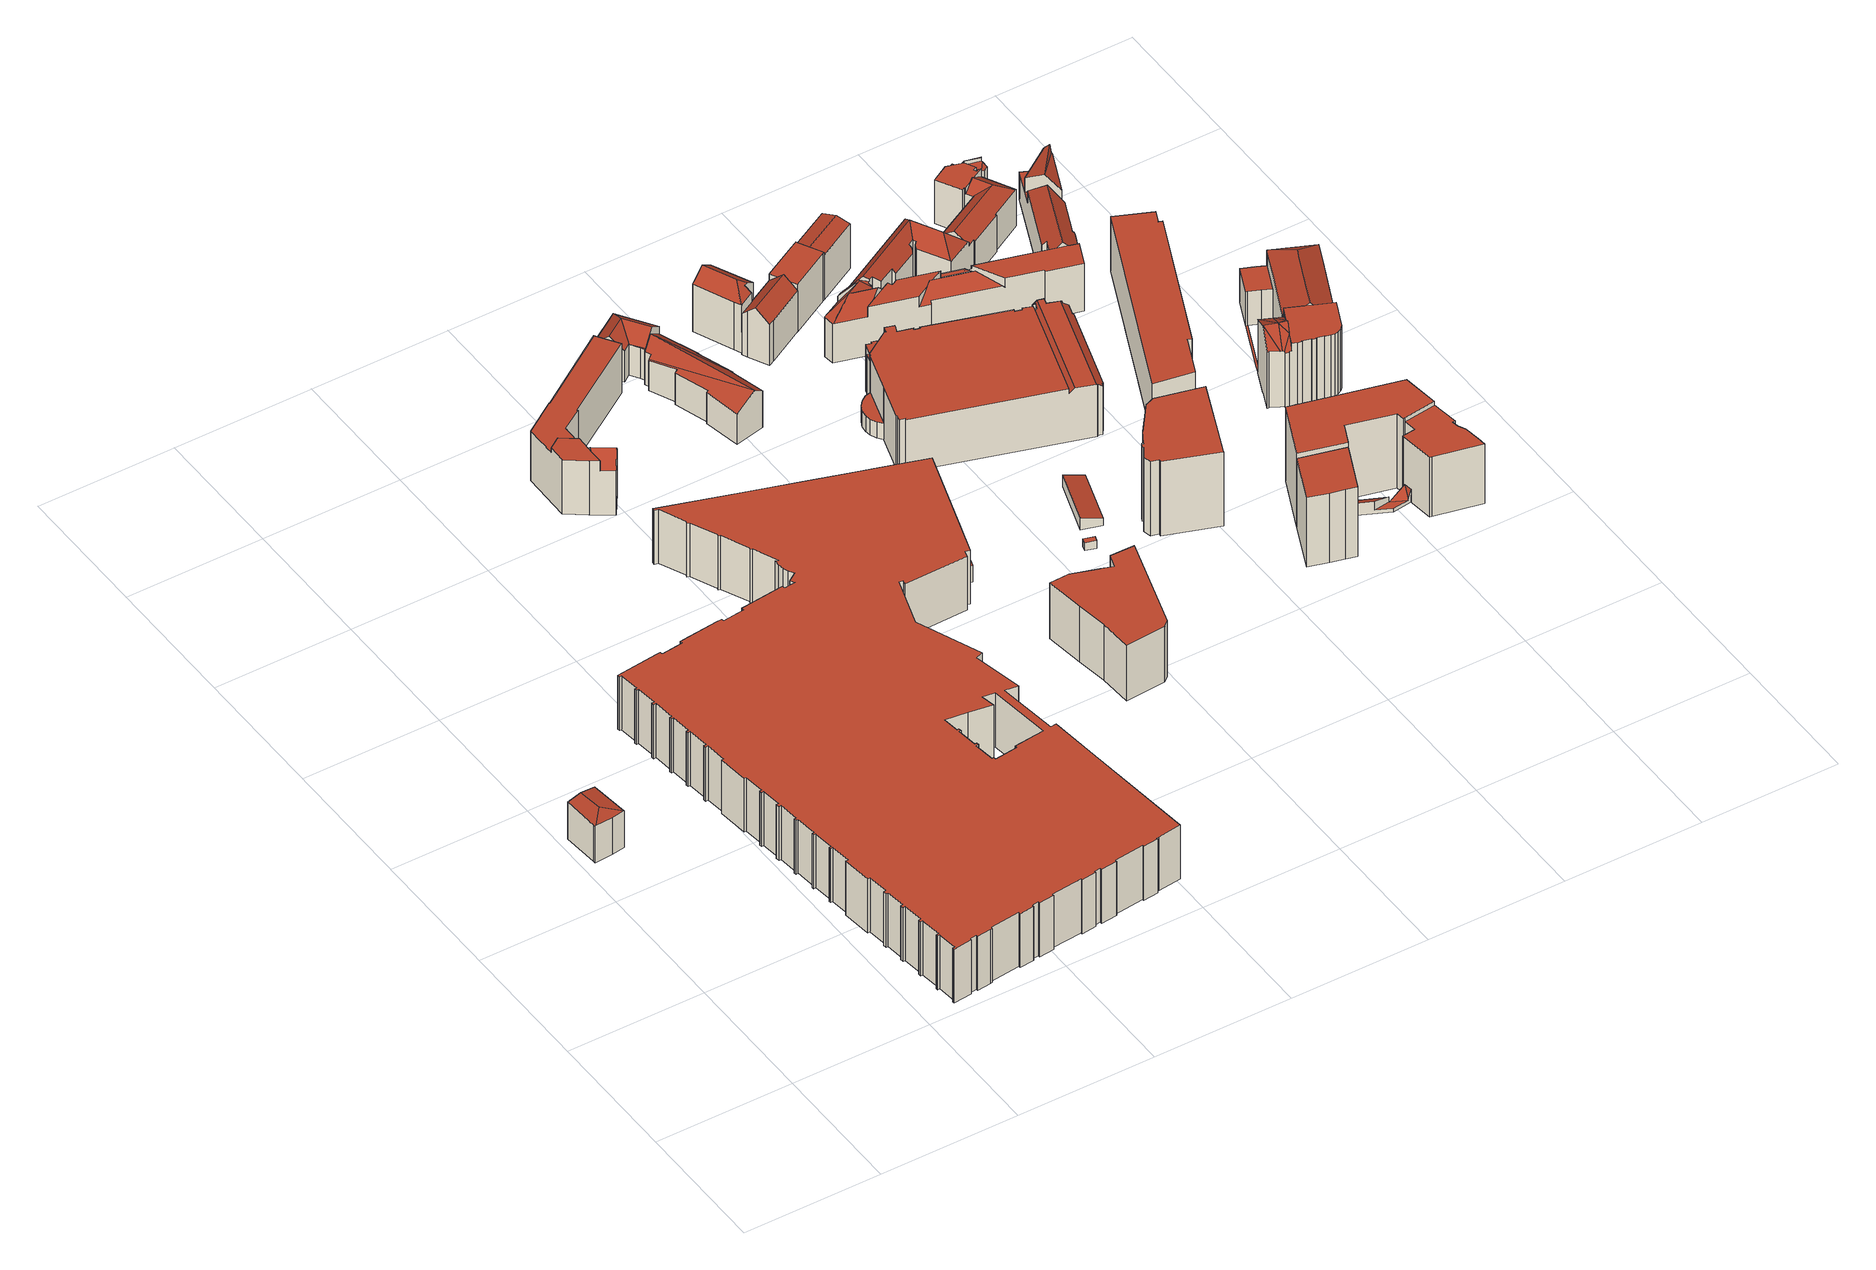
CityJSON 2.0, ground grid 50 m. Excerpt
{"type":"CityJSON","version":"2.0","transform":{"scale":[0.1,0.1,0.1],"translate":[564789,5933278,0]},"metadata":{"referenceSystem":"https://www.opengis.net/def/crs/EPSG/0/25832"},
"CityObjects":{
"building1":{"type":"Building","attributes":{"Gemeindeschluessel":"02000000","Geometrietyp2DReferenz":"3000","function":"31001_1120","roofType":"3200","measuredHeight":15.84,"storeysAboveGround":5},"geometry":[{"type":"MultiSurface","lod":"2","boundaries":[[[0,1,2,3]],[[4,5,6,7]],[[7,6,8,9]],[[10,11,12,13]],[[14,10,13,4,7,9,15,16]],[[17,15,9,8,18]],[[11,10,14,0,3]],[[5,4,13,12]],[[19,16,15,17]],[[14,16,19,1,0]],[[19,17,18,2,1]],[[5,12,11,3,2,18,8,6]]],"semantics":{"surfaces":[{"type":"RoofSurface"},{"type":"WallSurface"},{"type":"GroundSurface"}],"values":[0,1,1,1,2,1,1,1,1,1,0,0]}}]},
"building2":{"type":"Building","attributes":{"Gemeindeschluessel":"02000000","Geometrietyp2DReferenz":"3000","function":"31001_2010","roofType":"1000","measuredHeight":22.05,"storeysAboveGround":8},"geometry":[{"type":"MultiSurface","lod":"2","boundaries":[[[20,21,22,23,24,25,26,27,28,29,30,31,32,33,34,35,36,37,38,39,40,41,42,43,44,45,46,47,48,49,50,51,52,53,54,55,56,57,58,59,60,61,62,63,64,65,66,67,68,69,70,71,72,73,74,75,76,77,78,79,80,81,82,83,84,85,86,87,88,89,90,91,92,93,94,95,96,97,98,99,100,101,102,103,104,105,106,107,108,109,110,111,112,113,114,115,116,117,118,119,120,121,122,123,124,125,126,127,128,129,130,131,132,133,134,135,136,137,138,139,140,141,142,143,144,145,146,147,148,149,150,151,152,153,154,155,156,157,158,159,160,161,162,163,164,165,166,167,168,169,170,171,172,173,174],[175,176,177,178,179,180,181,182,183,184,185,186,187,188,189,190,191,192,193]],[[194,195,196,197,198,199,200,201,202,203,204,205,206,207,208,209,210,211,212,213,214,215,216,217,218,219,220,221,222,223,224,225,226,227,228,229,230,231,232,233,234,235,236,237,238,239,240,241,242,243,244,245,246,247,248,249,250,251,252,253,254,255,256,257,258,259,260,261,262,263,264,265,266,267,268,269,270,271,272,273,274,275,276,277,278,279,280,281,282,283,284,285,286,287,288,289,290,291,292,293,294,295,296,297,298,299,300,301,302,303,304,305,306,307,308,309,310,311,312,313,314,315,316,317,318,319,320,321,322,323,324,325,326,327,328,329,330,331,332,333,334,335,336,337,338,339,340,341,342,343,344,345,346,347,348],[349,350,351,352,353,354,355,356,357,358,359,360,361,362,363,364,365,366,367]],[[348,347,21,20]],[[347,346,22,21]],[[346,345,23,22]],[[345,344,24,23]],[[344,343,25,24]],[[343,342,26,25]],[[342,341,27,26]],[[341,340,28,27]],[[340,339,29,28]],[[339,338,30,29]],[[338,337,31,30]],[[337,336,32,31]],[[336,335,33,32]],[[335,334,34,33]],[[334,333,35,34]],[[333,332,36,35]],[[332,331,37,36]],[[331,330,38,37]],[[330,329,39,38]],[[329,328,40,39]],[[328,327,41,40]],[[327,326,42,41]],[[326,325,43,42]],[[325,324,44,43]],[[324,323,45,44]],[[323,322,46,45]],[[322,321,47,46]],[[321,320,48,47]],[[320,319,49,48]],[[319,318,50,49]],[[318,317,51,50]],[[317,316,52,51]],[[316,315,53,52]],[[315,314,54,53]],[[314,313,55,54]],[[313,312,56,55]],[[312,311,57,56]],[[311,310,58,57]],[[310,309,59,58]],[[309,308,60,59]],[[308,307,61,60]],[[307,306,62,61]],[[306,305,63,62]],[[305,304,64,63]],[[304,303,65,64]],[[303,302,66,65]],[[302,301,67,66]],[[301,300,68,67]],[[300,299,69,68]],[[299,298,70,69]],[[298,297,71,70]],[[297,296,72,71]],[[296,295,73,72]],[[295,294,74,73]],[[294,293,75,74]],[[293,292,76,75]],[[292,291,77,76]],[[291,290,78,77]],[[290,289,79,78]],[[289,288,80,79]],[[288,287,81,80]],[[287,286,82,81]],[[286,285,83,82]],[[285,284,84,83]],[[284,283,85,84]],[[283,282,86,85]],[[282,281,87,86]],[[281,280,88,87]],[[280,279,89,88]],[[279,278,90,89]],[[278,277,91,90]],[[277,276,92,91]],[[276,275,93,92]],[[275,274,94,93]],[[274,273,95,94]],[[273,272,96,95]],[[272,271,97,96]],[[271,270,98,97]],[[270,269,99,98]],[[269,268,100,99]],[[268,267,101,100]],[[267,266,102,101]],[[266,265,103,102]],[[265,264,104,103]],[[264,263,105,104]],[[263,262,106,105]],[[262,261,107,106]],[[261,260,108,107]],[[260,259,109,108]],[[259,258,110,109]],[[258,257,111,110]],[[257,256,112,111]],[[256,255,113,112]],[[255,254,114,113]],[[254,253,115,114]],[[253,252,116,115]],[[252,251,117,116]],[[251,250,118,117]],[[250,249,119,118]],[[249,248,120,119]],[[248,247,121,120]],[[247,246,122,121]],[[246,245,123,122]],[[245,244,124,123]],[[244,243,125,124]],[[243,242,126,125]],[[242,241,127,126]],[[241,240,128,127]],[[240,239,129,128]],[[239,238,130,129]],[[238,237,131,130]],[[237,236,132,131]],[[236,235,133,132]],[[235,234,134,133]],[[234,233,135,134]],[[233,232,136,135]],[[232,231,137,136]],[[231,230,138,137]],[[230,229,139,138]],[[229,228,140,139]],[[228,227,141,140]],[[227,226,142,141]],[[226,225,143,142]],[[225,224,144,143]],[[224,223,145,144]],[[223,222,146,145]],[[222,221,147,146]],[[221,220,148,147]],[[220,219,149,148]],[[219,218,150,149]],[[218,217,151,150]],[[217,216,152,151]],[[216,215,153,152]],[[215,214,154,153]],[[214,213,155,154]],[[213,212,156,155]],[[212,211,157,156]],[[211,210,158,157]],[[210,209,159,158]],[[209,208,160,159]],[[208,207,161,160]],[[207,206,162,161]],[[206,205,163,162]],[[205,204,164,163]],[[204,203,165,164]],[[203,202,166,165]],[[202,201,167,166]],[[201,200,168,167]],[[200,199,169,168]],[[199,198,170,169]],[[198,197,171,170]],[[197,196,172,171]],[[196,195,173,172]],[[195,194,174,173]],[[194,348,20,174]],[[367,366,176,175]],[[366,365,177,176]],[[365,364,178,177]],[[364,363,179,178]],[[363,362,180,179]],[[362,361,181,180]],[[361,360,182,181]],[[360,359,183,182]],[[359,358,184,183]],[[358,357,185,184]],[[357,356,186,185]],[[356,355,187,186]],[[355,354,188,187]],[[354,353,189,188]],[[353,352,190,189]],[[352,351,191,190]],[[351,350,192,191]],[[350,349,193,192]],[[349,367,175,193]]],"semantics":{"surfaces":[{"type":"GroundSurface"},{"type":"RoofSurface"},{"type":"WallSurface"}],"values":[0,1,2,2,2,2,2,2,2,2,2,2,2,2,2,2,2,2,2,2,2,2,2,2,2,2,2,2,2,2,2,2,2,2,2,2,2,2,2,2,2,2,2,2,2,2,2,2,2,2,2,2,2,2,2,2,2,2,2,2,2,2,2,2,2,2,2,2,2,2,2,2,2,2,2,2,2,2,2,2,2,2,2,2,2,2,2,2,2,2,2,2,2,2,2,2,2,2,2,2,2,2,2,2,2,2,2,2,2,2,2,2,2,2,2,2,2,2,2,2,2,2,2,2,2,2,2,2,2,2,2,2,2,2,2,2,2,2,2,2,2,2,2,2,2,2,2,2,2,2,2,2,2,2,2,2,2,2,2,2,2,2,2,2,2,2,2,2,2,2,2,2,2,2,2,2]}}]},
"building3":{"type":"Building","attributes":{"Gemeindeschluessel":"02000000","Geometrietyp2DReferenz":"3000","function":"31001_1010","roofType":"1000","measuredHeight":23.07,"storeysAboveGround":5},"geometry":[{"type":"MultiSurface","lod":"2","boundaries":[[[368,369,370,371,372,373,374,375]],[[376,377,378,375,379]],[[377,380,381,382,368,378]],[[383,371,370,384]],[[384,370,369,385]],[[375,374,379]],[[386,373,372,387]],[[388,381,380,389]],[[390,391,392,393]],[[393,392,394,395]],[[395,394,396,397]],[[397,396,398,399]],[[399,398,400,401]],[[402,403,404,405,382,381,388]],[[402,388,389,406,386,387,407,390,393,395,397,399,401]],[[400,398,396,394,392,391,408,383,384,385,404,403]],[[383,408,407,387,372,371]],[[406,389,380,377,376]],[[368,375,378]],[[400,403,402,401]],[[408,391,390,407]],[[386,406,376,379,374,373]],[[382,405,404,385,369,368]]],"semantics":{"surfaces":[{"type":"RoofSurface"},{"type":"WallSurface"},{"type":"GroundSurface"}],"values":[0,0,0,1,1,1,1,1,1,1,1,1,1,1,2,0,1,1,1,1,1,1,1]}}]},
"building4":{"type":"Building","attributes":{"Gemeindeschluessel":"02000000","Geometrietyp2DReferenz":"3000","function":"31001_1010","roofType":"3100","measuredHeight":16.86,"storeysAboveGround":4},"geometry":[{"type":"MultiSurface","lod":"2","boundaries":[[[409,410,411,412,413]],[[414,415,416,417]],[[417,416,418,419]],[[420,410,409,421]],[[420,421,414,417,419,422,423,424]],[[425,411,410,420,424,426]],[[426,424,423,427]],[[414,421,409,413,415]],[[422,419,418,428,429]],[[427,423,422,429]],[[425,426,427,430]],[[425,430,412,411]],[[428,418,416,415,413,412,430]],[[428,430,427,429]]],"semantics":{"surfaces":[{"type":"RoofSurface"},{"type":"WallSurface"},{"type":"GroundSurface"}],"values":[0,1,1,1,2,1,1,1,1,1,0,0,0,0]}}]},
"building5":{"type":"Building","attributes":{"Gemeindeschluessel":"02000000","Geometrietyp2DReferenz":"3000","function":"31001_2010","roofType":"1000","measuredHeight":22.77,"storeysAboveGround":8},"geometry":[{"type":"MultiSurface","lod":"2","boundaries":[[[431,432,433,434,435,436]],[[436,437,438,431]],[[439,440,441,442]],[[442,441,443,444]],[[445,435,434,446]],[[446,434,433,447]],[[447,433,432,448]],[[449,450,451,452]],[[453,454,455,456]],[[452,451,457,458]],[[457,451,450,455,454,459,438,437,443,441,440]],[[449,452,458,439,442,444,445,446,447,448,460,461,453,456]],[[461,460,438,459]],[[449,456,455,450]],[[453,461,459,454]],[[439,458,457,440]],[[460,448,432,431,438]],[[445,444,443,437,436,435]]],"semantics":{"surfaces":[{"type":"RoofSurface"},{"type":"WallSurface"},{"type":"GroundSurface"}],"values":[0,1,1,1,1,1,1,1,1,1,0,2,1,1,1,1,1,1]}}]},
"building6":{"type":"Building","attributes":{"Gemeindeschluessel":"02000000","Geometrietyp2DReferenz":"3000","function":"31001_1010","roofType":"3100","measuredHeight":17.3,"storeysAboveGround":4},"geometry":[{"type":"MultiSurface","lod":"2","boundaries":[[[462,463,464,465,466,467,468,469]],[[467,470,471,472,468]],[[467,473,474,475,470]],[[476,466,465,477]],[[477,465,464,478]],[[478,464,463,479]],[[479,463,462,480]],[[480,462,469,481]],[[482,472,471,483]],[[484,485,486,487]],[[488,474,473,489]],[[490,491,492,493]],[[476,477,478,479,480,481,482,483,490,493,484,487,488,489]],[[491,490,483,471,470]],[[488,487,486,475,474]],[[485,484,493,492]],[[476,489,473,467,466]],[[482,481,469,468,472]],[[485,492,491,470,475,486]]],"semantics":{"surfaces":[{"type":"RoofSurface"},{"type":"WallSurface"},{"type":"GroundSurface"}],"values":[0,0,0,1,1,1,1,1,1,1,1,1,2,1,1,1,1,1,0]}}]},
"building7":{"type":"Building","attributes":{"Gemeindeschluessel":"02000000","Geometrietyp2DReferenz":"3000","function":"51009_1610","roofType":"1000","measuredHeight":6.91},"geometry":[{"type":"MultiSurface","lod":"2","boundaries":[[[494,495,496,497]],[[498,499,500,501]],[[498,497,496,499]],[[499,496,495,500]],[[500,495,494,501]],[[501,494,497,498]]],"semantics":{"surfaces":[{"type":"RoofSurface"},{"type":"GroundSurface"},{"type":"WallSurface"}],"values":[0,1,2,2,2,2]}}]},
"building8":{"type":"Building","attributes":{"Gemeindeschluessel":"02000000","Geometrietyp2DReferenz":"3000","function":"31001_2010","roofType":"1000","measuredHeight":3.14,"storeysAboveGround":1},"geometry":[{"type":"MultiSurface","lod":"2","boundaries":[[[502,503,504,505]],[[506,507,508,509]],[[509,508,503,502]],[[508,507,504,503]],[[507,506,505,504]],[[506,509,502,505]]],"semantics":{"surfaces":[{"type":"GroundSurface"},{"type":"RoofSurface"},{"type":"WallSurface"}],"values":[0,1,2,2,2,2]}}]},
"building9":{"type":"Building","attributes":{"Gemeindeschluessel":"02000000","Geometrietyp2DReferenz":"3000","function":"31001_1120","roofType":"3200","measuredHeight":23.42,"storeysAboveGround":6},"geometry":[{"type":"MultiSurface","lod":"2","boundaries":[[[510,511,512,513,514]],[[515,510,514,516]],[[517,518,519,520]],[[517,520,521,515,516,522,523]],[[511,510,515,521,524]],[[525,518,517,523,526]],[[524,521,520,519]],[[526,523,522,527]],[[522,516,514,513,527]],[[524,519,518,525,512,511]],[[526,527,513,512,525]]],"semantics":{"surfaces":[{"type":"RoofSurface"},{"type":"WallSurface"},{"type":"GroundSurface"}],"values":[0,1,1,2,1,1,1,1,1,0,0]}}]},
"building10":{"type":"Building","attributes":{"Gemeindeschluessel":"02000000","Geometrietyp2DReferenz":"3000","function":"31001_1010","roofType":"3100","measuredHeight":21.26,"storeysAboveGround":6},"geometry":[{"type":"MultiSurface","lod":"2","boundaries":[[[528,529,530,531,532,533]],[[534,535,536,530,529]],[[537,533,532,538]],[[538,532,531,539]],[[540,528,533,537]],[[541,536,535,542]],[[542,535,534,543]],[[543,534,529,528,540]],[[539,531,530,536,541]],[[539,541,542,543,540,537,538]]],"semantics":{"surfaces":[{"type":"RoofSurface"},{"type":"WallSurface"},{"type":"GroundSurface"}],"values":[0,0,1,1,1,1,1,1,1,2]}}]},
"building11":{"type":"Building","attributes":{"Gemeindeschluessel":"02000000","Geometrietyp2DReferenz":"3000","function":"51009_1610","roofType":"2100","measuredHeight":4.85},"geometry":[{"type":"MultiSurface","lod":"2","boundaries":[[[544,545,546,547]],[[548,549,550,551]],[[548,547,546,549]],[[549,546,545,550]],[[550,545,544,551]],[[551,544,547,548]]],"semantics":{"surfaces":[{"type":"RoofSurface"},{"type":"GroundSurface"},{"type":"WallSurface"}],"values":[0,1,2,2,2,2]}}]},
"building12":{"type":"Building","attributes":{"Gemeindeschluessel":"02000000","Geometrietyp2DReferenz":"3000","function":"31001_1010","roofType":"1000","measuredHeight":19.51,"storeysAboveGround":5},"geometry":[{"type":"MultiSurface","lod":"2","boundaries":[[[552,553,554,555,556,557,558]],[[559,560,561,562,563,564,565]],[[560,557,556,561]],[[561,556,555,562]],[[562,555,554,563]],[[563,554,553,564]],[[564,553,552,565]],[[559,558,557,560]],[[559,565,552,558]]],"semantics":{"surfaces":[{"type":"RoofSurface"},{"type":"GroundSurface"},{"type":"WallSurface"}],"values":[0,1,2,2,2,2,2,2,2]}}]},
"building13":{"type":"Building","attributes":{"Gemeindeschluessel":"02000000","Geometrietyp2DReferenz":"3000","function":"31001_2070","roofType":"1000","measuredHeight":21.65,"storeysAboveGround":8},"geometry":[{"type":"MultiSurface","lod":"2","boundaries":[[[566,567,568,569,570,571,572,573,574]],[[575,576,577,578,579,580,581]],[[582,583,584,585,586,587,588,589,590,591,592,593]],[[594,595,596,597]],[[598,599,600,601]],[[601,600,602,603]],[[604,605,606,607]],[[607,606,599,598]],[[608,574,573,609]],[[609,573,572,610]],[[610,572,571,611]],[[611,571,570,612]],[[613,567,566,614]],[[614,566,574,608]],[[568,615,616,569]],[[617,580,579,618]],[[618,579,578,619]],[[619,578,577,620]],[[597,576,575,594]],[[621,622,623,624]],[[624,623,625,626]],[[626,625,627,628]],[[628,627,629,630]],[[630,629,631,632]],[[632,631,633,634]],[[634,633,635,636]],[[636,635,637,638]],[[639,640,641,642]],[[643,591,590,644]],[[644,590,589,645]],[[645,589,588,646]],[[646,588,587,647]],[[647,587,586,648]],[[648,586,585,649]],[[649,585,584,650]],[[650,584,583,651]],[[651,583,582,652]],[[653,654,655,656]],[[657,658,659,660]],[[661,662,658,657]],[[652,582,593,663,642,641,605,604]],[[655,654,664,665,666,667,668,616,615,602,600,599,606,605,641,640,637,635,633,631,629,627,625,623,622]],[[669,613,614,608,609,610,611,612,670,617,618,619,620,671,672,673,653,656,621,624,626,628,630,632,634,636,638,674,661,657,660,675,676,643,644,645,646,647,648,649,650,651,652,604,607,598,601,603]],[[653,673,664,654]],[[675,660,659,677,678]],[[643,676,679,592,591]],[[679,676,675,678]],[[662,661,674,680]],[[673,672,665,664]],[[672,671,596,595,666,665]],[[674,638,637,640,639,680]],[[621,656,655,622]],[[671,620,577,576,597,596]],[[667,666,595,594,575,581]],[[617,670,668,667,581,580]],[[613,669,615,568,567]],[[670,612,570,569,616,668]],[[669,603,602,615]],[[663,593,592,679,678,677]],[[663,677,659,658,662,680,639,642]]],"semantics":{"surfaces":[{"type":"RoofSurface"},{"type":"WallSurface"},{"type":"GroundSurface"}],"values":[0,0,0,0,1,1,1,1,1,1,1,1,1,1,1,1,1,1,1,1,1,1,1,1,1,1,1,1,1,1,1,1,1,1,1,1,1,1,1,1,1,0,2,1,1,1,1,1,1,1,1,1,1,1,1,1,1,1,0,0]}}]},
"building14":{"type":"Building","attributes":{"Gemeindeschluessel":"02000000","Geometrietyp2DReferenz":"3000","function":"31001_2010","roofType":"1000","measuredHeight":30.47,"storeysAboveGround":7},"geometry":[{"type":"MultiSurface","lod":"2","boundaries":[[[681,682,683,684]],[[684,683,685,686]],[[686,685,687,688]],[[689,690,691,692]],[[692,691,693,694]],[[694,693,695,696]],[[696,695,697,698]],[[699,700,701,702]],[[702,701,703,704]],[[704,703,705,706]],[[706,705,707,708]],[[697,695,693,691,690,709,687,685,683,682,707,705,703,701,700]],[[689,692,694,696,698,699,702,704,706,708,681,684,686,688,710]],[[699,698,697,700]],[[689,710,709,690]],[[710,688,687,709]],[[681,708,707,682]]],"semantics":{"surfaces":[{"type":"WallSurface"},{"type":"RoofSurface"},{"type":"GroundSurface"}],"values":[0,0,0,0,0,0,0,0,0,0,0,1,2,0,0,0,0]}}]},
"building15":{"type":"Building","attributes":{"Gemeindeschluessel":"02000000","Geometrietyp2DReferenz":"3000","function":"31001_1010","roofType":"3100","measuredHeight":19.57,"storeysAboveGround":5},"geometry":[{"type":"MultiSurface","lod":"2","boundaries":[[[711,712,713,714]],[[715,716,712,711]],[[563,714,713,717]],[[718,716,715,564]],[[564,715,711,714,563]],[[717,713,712,716,718]],[[717,718,564,563]]],"semantics":{"surfaces":[{"type":"RoofSurface"},{"type":"WallSurface"},{"type":"GroundSurface"}],"values":[0,0,1,1,1,1,2]}}]},
"building16":{"type":"Building","attributes":{"Gemeindeschluessel":"02000000","Geometrietyp2DReferenz":"3000","function":"31001_2010","roofType":"1000","measuredHeight":28.5,"storeysAboveGround":7},"geometry":[{"type":"MultiSurface","lod":"2","boundaries":[[[719,720,721,722]],[[722,721,723,724]],[[724,723,725,726]],[[726,725,727,728]],[[720,719,729,730]],[[730,729,728,727]],[[728,729,719,722,724,726]],[[730,727,725,723,721,720]]],"semantics":{"surfaces":[{"type":"WallSurface"},{"type":"GroundSurface"},{"type":"RoofSurface"}],"values":[0,0,0,0,0,0,1,2]}}]},
"building17":{"type":"Building","attributes":{"Gemeindeschluessel":"02000000","Geometrietyp2DReferenz":"3000","function":"31001_1010","roofType":"3100","measuredHeight":23.08,"storeysAboveGround":4},"geometry":[{"type":"MultiSurface","lod":"2","boundaries":[[[731,732,733,734]],[[735,734,733,736,737]],[[738,739,740,741]],[[742,743,744,745,736,733]],[[746,747,748,749,750,751,752,753,754,755]],[[756,757,739,738]],[[745,758,759,760,761,757,756,737]],[[762,763,764,765,766,755,767]],[[765,768,769,746,766]],[[770,771,772,773]],[[764,774,768,765]],[[775,776,777,778]],[[779,780,781,782,783,784,785,786,787,788,789,790,791,792]],[[775,793,794,776]],[[795,796,797,793,775]],[[798,799,800,801]],[[799,802,803,804]],[[805,802,799]],[[806,807,805,799]],[[808,809,810,811,812,813,814]],[[815,816,812,811]],[[817,818,819]],[[820,821,817,819]],[[822,821,820]],[[823,824,822,820]],[[825,731,734,826]],[[827,753,752]],[[751,750,828]],[[829,748,747,830]],[[769,830,747,746]],[[755,754,767]],[[744,758,745]],[[831,832,833,834]],[[834,833,835,836]],[[836,835,837,838]],[[838,837,839,840]],[[841,842,843,844]],[[844,843,845,846]],[[847,763,762,848]],[[849,850,851,852]],[[852,851,853,854]],[[855,856,857]],[[768,858,830,769]],[[859,860,861,862]],[[863,864,865,866]],[[867,868,869]],[[870,871,872]],[[873,874,875,876]],[[877,878,879,880]],[[880,879,881,882]],[[882,881,883,884]],[[801,787,786,814,798]],[[814,786,785,808]],[[885,784,783,886]],[[886,783,782,887]],[[887,782,781,888]],[[889,780,779]],[[792,791,890]],[[891,790,789,892]],[[892,789,788,893]],[[894,796,795,895]],[[804,800,799]],[[896,897,898]],[[814,813,807,806]],[[814,806,799,798]],[[899,810,809,900]],[[901,902,903,904]],[[904,903,905,906]],[[907,816,815,908]],[[909,910,911,912]],[[912,911,913,914]],[[915,819,818,916]],[[917,897,896,918,919,920,875,874]],[[856,855,777,776,794,921,846,845]],[[922,923,924,890,791,790,891]],[[925,926,916,818,817,821,822,824,927]],[[928,929,926,925,906,905]],[[914,913,898,897,917,930]],[[931,803,802,805,807,813,812,816,907]],[[848,762,767,754,753,827,732,731,825]],[[932,933,826,734,735,741,740,934]],[[909,912,914,930,873,876,847,848,825,826,933,863,866,935,922,891,892,893,931,907,908,899,900,885,886,887,888,936,877,880,882,884,937,938,859,862,849,852,854,831,834,836,838,840,939,940,941,942,841,844,846,921,943,944,901,904,906,925,927]],[[773,772,945,850,861,860,946]],[[869,868,947,865,864,948,945,772,771,871,870]],[[949,928,905,903,902,950,894,895,918,951]],[[949,951,896,898,913,911,910,952]],[[953,954,915,916,926,929]],[[934,740,739,757,761]],[[735,737,756,738,741]],[[955,941,940,743,742]],[[847,876,875,920,774,764,763]],[[773,946,938,937,770]],[[865,947,935,866]],[[923,922,935,947,868,867]],[[937,884,883,872,871,771,770]],[[919,918,895,795,775,778]],[[873,930,917,874]],[[878,877,936,956,957]],[[931,893,788,787,801,800,804,803]],[[956,936,888,781,780,889]],[[909,927,824,823,954,953,952,910]],[[915,954,823,820,819]],[[953,929,928,949,952]],[[899,908,815,811,810]],[[918,896,951]],[[950,902,901,944]],[[779,792,958]],[[944,943,797,796,894,950]],[[943,921,794,793,797]],[[885,900,809,808,785,784]],[[869,870,959]],[[774,920,919,778,857,858,768]],[[946,860,859,938]],[[849,862,861,850]],[[863,933,932,948,864]],[[746,755,766]],[[832,831,854,853]],[[939,840,839,960,760,759]],[[841,942,749,748,829,842]],[[942,941,955,828,750,749]],[[752,751,961]],[[761,760,960,962]],[[940,939,759,758,744,743]],[[745,737,736]],[[963,957,956,889,779,958]],[[963,958,792,890,924]],[[959,870,872,883,881,879,878,957,963]],[[959,963,924,923,867,869]],[[777,855,857,778]],[[856,845,843,842,829,830,858,857]],[[962,960,839,837,835,833,832,853,851,850,945]],[[962,945,948,932,934,761]],[[961,751,828,955,742,733]],[[961,733,732,827,752]]],"semantics":{"surfaces":[{"type":"RoofSurface"},{"type":"WallSurface"},{"type":"GroundSurface"}],"values":[0,0,0,0,0,0,0,0,0,0,0,0,0,0,0,0,0,0,0,0,0,0,0,0,0,1,1,1,1,1,1,1,1,1,1,1,1,1,1,1,1,1,1,1,1,1,1,1,1,1,1,1,1,1,1,1,1,1,1,1,1,1,1,1,1,1,1,1,1,1,1,1,0,1,1,1,1,1,1,1,1,2,0,0,0,0,0,1,1,1,1,1,1,1,1,1,1,1,1,1,1,1,1,1,1,1,1,1,1,1,1,1,1,1,1,1,1,1,1,1,1,1,1,1,0,0,0,0,0,0,0,0,0,0]}}]},
"building18":{"type":"Building","attributes":{"Gemeindeschluessel":"02000000","Geometrietyp2DReferenz":"3000","function":"51009_1610","roofType":"2100","measuredHeight":5.04},"geometry":[{"type":"MultiSurface","lod":"2","boundaries":[[[964,965,966,967]],[[968,966,965]],[[969,964,967,970,971,972]],[[971,973,974,972]],[[975,966,968,976]],[[977,978,979,980,975,976]],[[973,971,970,980,979,981]],[[977,976,968,965,964,969]],[[975,980,970,967,966]],[[978,977,969,972,974,982]],[[981,979,978,982]],[[981,982,974,973]]],"semantics":{"surfaces":[{"type":"RoofSurface"},{"type":"WallSurface"},{"type":"GroundSurface"}],"values":[0,0,0,1,1,2,1,1,1,1,1,0]}}]},
"building19":{"type":"Building","attributes":{"Gemeindeschluessel":"02000000","Geometrietyp2DReferenz":"3000","function":"31001_2010","roofType":"1000","measuredHeight":30.34,"storeysAboveGround":7},"geometry":[{"type":"MultiSurface","lod":"2","boundaries":[[[983,984,985,986]],[[987,988,989,990]],[[991,987,990,992,719,729,993,983,986]],[[994,995,989,988,996,985,984,997,998]],[[997,984,983,993]],[[996,988,987,991]],[[985,996,991,986]],[[989,995,992,990]],[[995,994,719,992]],[[994,998,729,719]],[[998,997,993,729]]],"semantics":{"surfaces":[{"type":"WallSurface"},{"type":"GroundSurface"},{"type":"RoofSurface"}],"values":[0,0,1,2,0,0,0,0,0,0,0]}}]},
"building20":{"type":"Building","attributes":{"Gemeindeschluessel":"02000000","Geometrietyp2DReferenz":"3000","function":"31001_2010","roofType":"1000","measuredHeight":22.39,"storeysAboveGround":8},"geometry":[{"type":"MultiSurface","lod":"2","boundaries":[[[999,1000,1001,1002]],[[1002,1001,1003,1004]],[[1004,1003,1005,1006]],[[1006,1005,1007,1008]],[[1008,1007,1009,1010]],[[1010,1009,1011,1012]],[[1000,999,1013,1014]],[[1014,1013,1012,1011]],[[1012,1013,999,1002,1004,1006,1008,1010]],[[1014,1011,1009,1007,1005,1003,1001,1000]]],"semantics":{"surfaces":[{"type":"WallSurface"},{"type":"GroundSurface"},{"type":"RoofSurface"}],"values":[0,0,0,0,0,0,0,0,1,2]}}]},
"building21":{"type":"Building","attributes":{"Gemeindeschluessel":"02000000","Geometrietyp2DReferenz":"3000","function":"31001_2010","roofType":"1000","measuredHeight":24.36,"storeysAboveGround":7},"geometry":[{"type":"MultiSurface","lod":"2","boundaries":[[[1015,1016,1017,1018]],[[1019,1020,1021,1022]],[[1023,1024,1020,1019]],[[1025,1026,1027,1028]],[[1028,1027,1029,1030]],[[1030,1029,1031,1032]],[[1032,1031,1033,1034]],[[1034,1033,1035,1036]],[[1017,1016,1035,1033,1031,1029,1027,1026,1021,1020,1024,1037]],[[1015,1018,1038,1023,1019,1022,1025,1028,1030,1032,1034,1036]],[[1023,1038,1037,1024]],[[1025,1022,1021,1026]],[[1038,1018,1017,1037]],[[1015,1036,1035,1016]]],"semantics":{"surfaces":[{"type":"WallSurface"},{"type":"RoofSurface"},{"type":"GroundSurface"}],"values":[0,0,0,0,0,0,0,0,1,2,0,0,0,0]}}]},
"building22":{"type":"Building","attributes":{"Gemeindeschluessel":"02000000","Geometrietyp2DReferenz":"3000","function":"31001_3070","roofType":"3100","measuredHeight":27.55,"storeysAboveGround":3},"geometry":[{"type":"MultiSurface","lod":"2","boundaries":[[[1039,1040,1041,1042,1043]],[[1041,1044,1045,1046,1042]],[[1045,1047,1046]],[[1048,1049,1045,1044]],[[1050,1051,1052,1053,1054,1049,1048]],[[1045,1055,1056,1057,1058,1047]],[[1059,1060,1061,1062,1063,1064,1065,1066,1067,1068,1069,1070,1071,1072,1073,1074,1075,1076,1077,1078,1079,1080,1081,1082,1049,1083]],[[1081,1055,1045]],[[1084,1081,1045]],[[1049,1084,1045]],[[1081,1085,1055]],[[1086,1087,1088,1089]],[[1090,1091,1092,1093]],[[1094,1040,1039,1095]],[[1095,1039,1043,1096]],[[1097,1053,1052,1098]],[[1098,1052,1051,1099]],[[1099,1051,1050,1100]],[[1101,1058,1057,1102]],[[1102,1057,1056,1103]],[[1054,1083,1049]],[[1081,1080,1085]],[[1104,1078,1077]],[[1075,1074,1105]],[[1106,1073,1072,1107]],[[1107,1072,1071,1108]],[[1108,1071,1070,1109]],[[1109,1070,1069,1110]],[[1110,1069,1068,1111]],[[1111,1068,1067,1112]],[[1112,1067,1066,1113]],[[1113,1066,1065,1114]],[[1114,1065,1064,1115]],[[1115,1064,1063,1116]],[[1116,1063,1062,1117]],[[1117,1062,1061,1118]],[[1118,1061,1060,1119]],[[1119,1060,1059,1120]],[[1121,1122,1123,1090]],[[1124,1125,1126,1127]],[[1092,1128,1129,1130]],[[1130,1129,1125,1124]],[[1091,1131,1128,1092]],[[1132,1133,1134,1135]],[[1043,1042,1046,1047,1058,1101,1136,1137,1138,1096]],[[1139,1140,1141,1100,1050,1048,1044,1041,1040,1094]],[[1055,1085,1080,1079,1142,1143,1144,1103,1056]],[[1145,1146,1147,1089,1088,1148,1149,1150,1151,1127,1126]],[[1152,1153,1132,1135,1154,1155,1106,1107,1108,1109,1110,1111,1112,1113,1114,1115,1116,1117,1118,1119,1120,1156,1097,1098,1099,1100,1141,1140,1139,1094,1095,1096,1138,1137,1136,1101,1157,1124,1127,1151,1150,1149,1148],[1130,1158,1102,1103,1144,1143,1142,1159,1121,1090,1093,1092]],[[1077,1160,1161,1162,1086,1089,1147,1163,1123,1122,1104]],[[1075,1105,1164,1134,1133,1165,1087,1086,1162,1161,1160]],[[1079,1078,1104,1122,1121,1159,1142]],[[1106,1155,1154,1135,1134,1164,1105,1074,1073]],[[1132,1153,1152,1148,1088,1087,1165,1133]],[[1123,1163,1147,1146,1131,1091,1090]],[[1076,1075,1160,1077]],[[1049,1082,1081,1084]],[[1156,1120,1059,1083,1054,1053,1097]],[[1129,1128,1131,1146,1145,1126,1125]],[[1102,1158,1130,1124,1157,1101]]],"semantics":{"surfaces":[{"type":"RoofSurface"},{"type":"WallSurface"},{"type":"GroundSurface"}],"values":[0,0,0,0,0,0,0,0,0,0,0,0,0,1,1,1,1,1,1,1,1,1,1,1,1,1,1,1,1,1,1,1,1,1,1,1,1,1,1,1,1,1,1,1,1,1,1,1,2,0,0,1,1,1,1,1,1,1,0,0]}}]}
},
"vertices":[
[82,1147,204],[129,1154,204],[69,1202,213],[21,1143,204],[6,1282,54],[6,1282,204],[15,1283,205],[15,1283,54],[15,1284,205],[15,1284,54],[17,1142,54],[17,1142,203],[16,1150,203],[16,1150,54],[82,1147,54],[114,1297,54],[130,1154,54],[114,1297,204],[59,1290,213],[130,1154,204],
[1772,1955,44],[1672,1639,44],[1639,1533,44],[1623,1538,44],[1616,1515,44],[1386,1510,44],[1390,1525,44],[1376,1529,44],[1318,1347,44],[1413,1114,44],[1386,1103,44],[1424,926,44],[1376,932,44],[1404,713,44],[1425,715,44],[1446,525,44],[1491,115,44],[1408,105,44],[1397,104,44],[1398,98,44],[1344,92,44],[1343,98,44],[1235,86,44],[1236,80,44],[1178,73,44],[1177,80,44],[1154,77,44],[1155,71,44],[1101,65,44],[1101,71,44],[988,59,44],[989,52,44],[933,46,44],[932,52,44],[908,50,44],[909,43,44],[856,37,44],[856,44,44],[747,32,44],[747,25,44],[740,25,44],[689,19,44],[688,25,44],[664,22,44],[664,16,44],[597,9,44],[596,16,44],[604,16,44],[596,89,44],[588,88,44],[587,95,44],[596,96,44],[587,171,44],[579,170,44],[578,181,44],[586,182,44],[578,256,44],[569,255,44],[568,267,44],[576,268,44],[568,339,44],[560,338,44],[559,350,44],[567,351,44],[559,426,44],[550,425,44],[539,532,44],[547,533,44],[539,606,44],[530,605,44],[530,613,44],[538,614,44],[530,688,44],[521,687,44],[520,695,44],[529,696,44],[520,774,44],[512,773,44],[511,781,44],[519,782,44],[511,855,44],[503,854,44],[501,867,44],[510,868,44],[502,939,44],[493,938,44],[492,948,44],[501,949,44],[492,1024,44],[484,1023,44],[472,1133,44],[480,1133,44],[472,1208,44],[463,1207,44],[462,1217,44],[471,1218,44],[462,1294,44],[454,1293,44],[453,1302,44],[461,1303,44],[453,1375,44],[445,1374,44],[444,1383,44],[452,1384,44],[444,1460,44],[435,1459,44],[434,1469,44],[443,1470,44],[434,1544,44],[426,1543,44],[425,1552,44],[433,1553,44],[425,1625,44],[417,1625,44],[416,1634,44],[567,1651,44],[583,1653,44],[584,1643,44],[663,1652,44],[662,1661,44],[676,1663,44],[808,1678,44],[825,1679,44],[826,1670,44],[906,1679,44],[905,1688,44],[920,1690,44],[1055,1705,44],[1064,1706,44],[1066,1696,44],[1107,1700,44],[1096,1714,44],[1130,1737,44],[1118,1755,44],[1111,1774,44],[1108,1795,44],[1109,1817,44],[1122,1812,44],[1081,1900,44],[1074,1902,44],[1077,1910,44],[1032,2006,44],[1025,2008,44],[1028,2015,44],[985,2107,44],[976,2110,44],[979,2119,44],[937,2210,44],[923,2214,44],[925,2223,44],[1171,2145,44],[1289,2108,44],[1395,2074,44],[1522,2034,44],[1628,2001,44],[1302,942,44],[1312,892,44],[1227,905,44],[1148,917,44],[1155,857,44],[1162,858,44],[1164,847,44],[1156,846,44],[1164,772,44],[1172,773,44],[1173,764,44],[1165,763,44],[1174,688,44],[1181,689,44],[1182,679,44],[1265,689,44],[1264,697,44],[1375,710,44],[1346,936,44],[1628,2001,265],[1522,2034,265],[1395,2074,265],[1289,2108,265],[1171,2145,265],[925,2223,265],[923,2214,265],[937,2210,265],[979,2119,265],[976,2110,265],[985,2107,265],[1028,2015,265],[1025,2008,265],[1032,2006,265],[1077,1910,265],[1074,1902,265],[1081,1900,265],[1122,1812,265],[1109,1817,265],[1108,1795,265],[1111,1774,265],[1118,1755,265],[1130,1737,265],[1096,1714,265],[1107,1700,265],[1066,1696,265],[1064,1706,265],[1055,1705,265],[920,1690,265],[905,1688,265],[906,1679,265],[826,1670,265],[825,1679,265],[808,1678,265],[676,1663,265],[662,1661,265],[663,1652,265],[584,1643,265],[583,1653,265],[567,1651,265],[416,1634,265],[417,1625,265],[425,1625,265],[433,1553,265],[425,1552,265],[426,1543,265],[434,1544,265],[443,1470,265],[434,1469,265],[435,1459,265],[444,1460,265],[452,1384,265],[444,1383,265],[445,1374,265],[453,1375,265],[461,1303,265],[453,1302,265],[454,1293,265],[462,1294,265],[471,1218,265],[462,1217,265],[463,1207,265],[472,1208,265],[480,1133,265],[472,1133,265],[484,1023,265],[492,1024,265],[501,949,265],[492,948,265],[493,938,265],[502,939,265],[510,868,265],[501,867,265],[503,854,265],[511,855,265],[519,782,265],[511,781,265],[512,773,265],[520,774,265],[529,696,265],[520,695,265],[521,687,265],[530,688,265],[538,614,265],[530,613,265],[530,605,265],[539,606,265],[547,533,265],[539,532,265],[550,425,265],[559,426,265],[567,351,265],[559,350,265],[560,338,265],[568,339,265],[576,268,265],[568,267,265],[569,255,265],[578,256,265],[586,182,265],[578,181,265],[579,170,265],[587,171,265],[596,96,265],[587,95,265],[588,88,265],[596,89,265],[604,16,265],[596,16,265],[597,9,265],[664,16,265],[664,22,265],[688,25,265],[689,19,265],[740,25,265],[747,25,265],[747,32,265],[856,44,265],[856,37,265],[909,43,265],[908,50,265],[932,52,265],[933,46,265],[989,52,265],[988,59,265],[1101,71,265],[1101,65,265],[1155,71,265],[1154,77,265],[1177,80,265],[1178,73,265],[1236,80,265],[1235,86,265],[1343,98,265],[1344,92,265],[1398,98,265],[1397,104,265],[1408,105,265],[1491,115,265],[1446,525,265],[1425,715,265],[1404,713,265],[1376,932,265],[1424,926,265],[1386,1103,265],[1413,1114,265],[1318,1347,265],[1376,1529,265],[1390,1525,265],[1386,1510,265],[1616,1515,265],[1623,1538,265],[1639,1533,265],[1672,1639,265],[1772,1955,265],[1346,936,265],[1375,710,265],[1264,697,265],[1265,689,265],[1182,679,265],[1181,689,265],[1174,688,265],[1165,763,265],[1173,764,265],[1172,773,265],[1164,772,265],[1156,846,265],[1164,847,265],[1162,858,265],[1155,857,265],[1148,917,265],[1227,905,265],[1312,892,265],[1302,942,265],
[910,2568,265],[911,2618,265],[856,2656,265],[814,2628,265],[812,2563,265],[880,2515,265],[908,2496,265],[909,2544,265],[949,2469,226],[977,2510,275],[910,2556,275],[908,2496,225],[1006,2552,224],[911,2616,225],[911,2618,224],[814,2628,247],[856,2656,247],[911,2618,247],[880,2515,44],[812,2563,44],[911,2616,44],[1006,2552,44],[934,2824,44],[934,2824,247],[935,2822,247],[935,2822,44],[1218,3011,247],[1218,3011,44],[1270,2934,247],[1270,2934,44],[988,2749,247],[988,2749,44],[990,2746,247],[990,2746,44],[912,2696,44],[912,2696,247],[912,2679,247],[912,2679,224],[949,2469,44],[816,2745,44],[816,2745,247],
[1326,2913,218],[1332,2900,218],[1336,2902,218],[1305,2946,218],[1305,2945,218],[1304,2946,92],[1304,2946,218],[1275,2926,218],[1275,2926,92],[1270,2934,226],[1270,2934,92],[1332,2900,92],[1326,2913,92],[1218,3011,92],[1340,3092,92],[1427,2966,92],[1382,2934,261],[1427,2966,218],[1340,3092,218],[1247,2969,261],[1218,3011,218],[1323,3019,261],
[1918,1228,251],[1929,1263,251],[1912,1262,251],[1912,1261,251],[1868,1261,251],[1824,1260,251],[1824,1260,283],[1918,1228,283],[1786,1005,55],[1786,1005,283],[1769,1115,283],[1769,1115,55],[1752,1257,283],[1752,1257,55],[1868,1261,55],[1912,1261,55],[1912,1262,55],[1929,1263,55],[1959,912,55],[1959,912,283],[1939,895,283],[1939,895,55],[1977,1263,55],[1977,1263,283],[2063,1261,283],[2063,1261,55],[1794,886,283],[1794,886,55],[1961,1213,283],[1918,1228,55],[1961,1213,55],
[1370,2775,210],[1361,2771,203],[1400,2646,207],[1393,2644,203],[1420,2513,197],[1494,2529,248],[1329,2871,200],[1327,2870,198],[1369,2925,248],[1332,2900,210],[1340,2877,211],[1528,2537,225],[1500,2674,215],[1501,2675,214],[1420,2513,75],[1393,2644,75],[1400,2646,75],[1361,2771,75],[1370,2775,75],[1327,2870,75],[1340,2877,75],[1332,2900,75],[1469,2818,75],[1469,2818,199],[1511,2678,205],[1511,2678,75],[1500,2674,75],[1528,2537,75],[1420,2961,75],[1420,2961,196],[1478,2822,190],[1478,2822,75],
[1709,1627,100],[1809,1944,100],[1772,1955,100],[1672,1639,100],[1672,1639,31],[1772,1955,31],[1809,1944,31],[1709,1627,31],
[2099,1530,54],[2062,1541,54],[2068,1560,54],[2105,1548,54],[2105,1548,86],[2068,1560,86],[2062,1541,86],[2099,1530,86],
[1649,2887,271],[1660,2862,271],[1687,2932,310],[1636,3046,310],[1588,3024,271],[1649,2887,76],[1588,3024,76],[1706,2912,76],[1706,2912,291],[1716,2890,273],[1716,2890,76],[1660,2860,76],[1679,3065,76],[1748,2931,76],[1660,2860,270],[1720,2919,291],[1748,2931,269],[1679,3065,275],
[1669,2841,255],[1683,2815,282],[1839,2900,282],[1815,2944,236],[1716,2890,237],[1660,2860,236],[1706,2771,236],[1727,2782,236],[1863,2856,236],[1660,2860,69],[1716,2890,69],[1815,2944,69],[1669,2841,69],[1863,2856,69],[1727,2782,69],[1706,2771,69],
[2172,1605,86],[2234,1803,86],[2165,1825,104],[2102,1627,104],[2102,1627,56],[2165,1825,56],[2234,1803,56],[2172,1605,56],
[2005,2933,263],[2011,2936,263],[1963,3024,263],[1960,3022,263],[1939,3011,263],[1815,2944,263],[1863,2856,263],[1863,2856,68],[1815,2944,68],[1939,3011,68],[1960,3022,68],[1963,3024,68],[2011,2936,68],[2005,2933,68],
[1797,2343,123],[1806,2322,123],[1821,2304,123],[1864,2447,123],[1842,2441,123],[1822,2428,123],[1807,2411,123],[1797,2389,123],[1794,2366,123],[1958,2514,245],[1918,2527,245],[1916,2520,245],[1898,2525,245],[1885,2483,245],[1876,2486,245],[1868,2457,245],[2380,1960,270],[2381,1964,270],[2399,1959,257],[2403,1972,257],[2408,1971,253],[2506,2290,253],[2502,2291,256],[2514,2332,256],[2496,2337,269],[2498,2345,269],[2494,2346,272],[2377,1961,272],[1958,2514,123],[1959,2515,123],[1918,2528,123],[1918,2527,123],[1777,2150,58],[1777,2150,274],[1783,2169,274],[1783,2169,58],[1780,2169,274],[1780,2169,58],[1795,2139,58],[1795,2139,274],[1797,2144,274],[1797,2144,58],[1794,2366,58],[1797,2389,58],[1807,2411,58],[1822,2428,58],[1842,2441,58],[1806,2322,58],[1797,2343,58],[1821,2304,274],[1864,2447,274],[1876,2486,58],[1885,2483,58],[1898,2525,58],[1916,2520,58],[1994,2498,58],[1994,2498,274],[2045,2483,274],[2045,2483,58],[2042,2477,274],[2042,2477,58],[2062,2471,274],[2062,2471,58],[2064,2477,274],[2064,2477,58],[2350,2387,274],[2350,2387,58],[2348,2380,274],[2348,2380,58],[2372,2373,274],[2372,2373,58],[2375,2379,274],[2375,2379,58],[2409,2368,252],[2409,2368,274],[2293,1987,274],[2293,1987,252],[2498,2345,58],[2496,2337,58],[2514,2332,58],[2502,2291,58],[2506,2290,58],[2408,1971,58],[2403,1972,58],[2399,1959,58],[2381,1964,58],[2380,1960,58],[2003,2523,58],[2003,2523,274],[2002,2519,274],[2002,2519,58],[2419,2386,58],[2419,2386,257],[2421,2392,256],[2421,2392,58],[2427,2383,58],[2427,2383,265],[2312,1981,273],[1971,2533,274],[1965,2513,274],[1959,2515,274],[1868,2457,274],[1865,2447,274],[1821,2304,58],[1865,2447,58],[1918,2528,58],[1965,2513,58],[1971,2533,58],[2419,2364,58],[2456,2381,58],[2450,2360,58],[2436,2387,273],[2456,2381,273],[2450,2360,273],[2419,2364,264],
[2354,1663,8],[2354,1663,312],[2430,1763,312],[2430,1763,8],[2442,1767,312],[2442,1767,8],[2462,1774,312],[2462,1774,8],[2512,1452,8],[2512,1452,312],[2511,1448,312],[2511,1448,8],[2324,1516,312],[2324,1516,8],[2325,1525,312],[2325,1525,8],[2299,1532,312],[2299,1532,8],[2291,1561,8],[2291,1561,312],[2317,1600,312],[2317,1600,8],[2313,1603,312],[2313,1603,8],[2321,1617,312],[2321,1617,8],[2326,1614,312],[2326,1614,8],[2628,1733,312],[2628,1733,8],
[1987,2980,264],[2135,3059,264],[2111,3103,251],[1963,3024,251],[2011,2936,251],[2158,3015,251],[2111,3103,68],[2158,3015,68],
[2856,1279,8],[2856,1279,293],[2781,1108,293],[2781,1108,8],[2743,1117,293],[2743,1117,8],[2692,1130,293],[2692,1130,8],[2623,1152,293],[2623,1152,8],[2695,1321,8],[2695,1321,293],
[1883,2688,216],[1884,2688,216],[1960,2714,284],[1879,2728,216],[1950,2766,216],[2019,2746,284],[2008,2750,273],[1999,2752,270],[2016,2762,270],[1967,2775,238],[1950,2766,238],[2077,2726,222],[2058,2730,240],[2055,2736,249],[2049,2738,255],[2224,2653,256],[2269,2677,256],[2133,2715,256],[2110,2703,256],[2102,2718,256],[2073,2703,256],[2024,2677,256],[1990,2658,256],[2150,2613,256],[2194,2637,256],[2003,2751,275],[2021,2761,275],[2055,2736,253],[2050,2747,259],[2058,2751,259],[2024,2760,274],[2188,2603,213],[2190,2610,222],[2413,2548,222],[2350,2606,270],[2209,2645,270],[2150,2613,213],[2364,2650,212],[2269,2677,212],[2336,2720,228],[2430,2771,228],[2356,2793,286],[2335,2722,231],[2421,2546,212],[2527,2605,238],[2515,2626,222],[2505,2629,222],[2364,2650,238],[2603,3004,235],[2642,3025,235],[2641,3027,235],[2633,3028,235],[2625,3024,235],[2621,3033,235],[2634,3040,235],[2614,3078,235],[2556,3094,235],[2495,3061,235],[2542,2974,235],[2552,2980,235],[2554,2977,235],[2581,2992,235],[2574,2604,227],[2576,2610,222],[2594,2586,238],[2598,2597,228],[2574,2603,228],[2614,3078,213],[2606,3093,213],[2594,3115,213],[2556,3094,213],[2630,3133,168],[2630,3134,168],[2594,3115,168],[2668,3064,242],[2614,3078,243],[2668,3064,243],[2634,3040,214],[2645,3045,217],[2648,3039,215],[2652,3039,215],[2669,3062,225],[2668,3064,226],[2614,3078,226],[2663,3038,210],[2678,3046,210],[2845,2984,254],[2842,2986,221],[2740,2931,221],[2773,2869,267],[2862,2977,267],[2866,2976,231],[2802,2816,228],[2869,2974,228],[1883,2688,55],[1879,2728,55],[1990,2658,216],[2102,2718,223],[2133,2715,230],[2269,2677,230],[2260,2820,55],[2260,2820,224],[2165,2769,224],[2165,2769,55],[2159,2781,240],[2159,2781,55],[2099,2749,240],[2099,2749,55],[2071,2757,267],[2071,2757,55],[2142,2720,55],[2142,2720,230],[2202,2704,230],[2202,2704,55],[2204,2711,230],[2204,2711,55],[2190,2610,55],[2188,2603,55],[2281,2852,55],[2281,2852,246],[2261,2841,246],[2261,2841,55],[2265,2834,235],[2265,2834,55],[2353,2670,222],[2353,2670,230],[2359,2660,230],[2364,2650,230],[2280,2838,55],[2280,2838,238],[2286,2842,246],[2286,2842,55],[2374,2884,55],[2374,2884,224],[2368,2880,230],[2368,2880,55],[2390,2857,214],[2390,2857,222],[2396,2847,222],[2426,2791,222],[2435,2773,222],[2435,2773,207],[2541,2505,55],[2541,2505,252],[2543,2512,252],[2543,2512,55],[2583,2852,55],[2583,2852,207],[2585,2848,204],[2585,2848,55],[2465,2783,204],[2465,2783,55],[2462,2788,207],[2462,2788,55],[2621,3033,55],[2625,3024,55],[2633,3028,55],[2641,3027,55],[2642,3025,204],[2554,2977,212],[2552,2980,55],[2542,2974,55],[2495,3061,55],[2598,2597,216],[2594,2586,216],[2664,2567,252],[2699,2557,252],[2699,2557,216],[2648,3039,55],[2645,3045,55],[2632,2638,55],[2632,2638,231],[2619,2643,217],[2619,2643,55],[2621,2648,217],[2621,2648,55],[2678,3046,55],[2663,3038,55],[2729,2643,55],[2729,2643,223],[2735,2641,216],[2735,2641,55],[2732,2633,216],[2732,2633,55],[2740,2931,167],[2842,2986,167],[2662,2471,252],[2630,2576,252],[2364,2650,252],[2421,2546,252],[2576,2610,55],[2568,2951,55],[2568,2951,214],[2566,2954,212],[2775,3014,55],[2775,3014,167],[2869,2974,55],[2719,2881,216],[2719,2881,167],[2662,2471,55],[2630,3134,55],[2326,2969,222],[2326,2969,55],[1967,2775,222],[2383,2853,55],[2700,2916,55],[2336,2720,55],[2279,2826,55],[2050,2747,55],[2058,2730,55],[2101,2720,55],[2110,2703,55],[2574,2603,55],[2613,2593,55],[2299,2898,286],[2279,2826,231],[2383,2853,230],[2327,2968,225],[2752,2820,269],[2613,2593,231],[2647,2572,269],[2781,2767,223],[2781,2767,167],[2802,2816,167],[2101,2720,221],[2700,2916,204],[2696,2913,207],[2592,2998,244],[2411,2819,244],[2058,2751,267],[2049,2690,284],[2037,2756,286],[2627,2935,244],
[3015,1185,68],[3016,1185,68],[3024,1217,104],[2963,1209,68],[3027,1187,104],[2957,1177,68],[2962,1209,68],[2961,1210,68],[2904,1202,68],[2961,1210,88],[2904,1202,104],[3024,1217,54],[3027,1187,54],[2957,1177,54],[2836,1233,54],[2849,1262,54],[2962,1209,54],[2849,1262,88],[2836,1233,104],
[3165,1425,8],[3165,1425,312],[3182,1295,312],[3182,1295,8],[3057,1279,8],[3057,1279,312],[3054,1308,312],[3054,1308,8],[3064,1280,8],[2888,1350,8],[2784,1520,8],[2856,1279,312],[2888,1350,312],[3064,1280,312],[2784,1520,312],[2695,1321,312],
[2988,2572,8],[2988,2572,232],[2969,2529,232],[2969,2529,8],[2982,2523,232],[2982,2523,8],[2762,2017,232],[2762,2017,8],[2749,2023,232],[2749,2023,8],[2688,1883,232],[2688,1883,8],[2547,1908,232],[2547,1908,8],[2860,2628,8],[2860,2628,232],
[3044,1097,53],[3044,1097,297],[3037,1098,297],[3037,1098,53],[3064,1280,53],[3064,1280,297],[3182,1295,297],[3182,1295,53],[3069,1232,53],[3069,1232,297],[3196,1198,53],[3196,1198,297],[3186,1197,297],[3186,1197,53],[3189,1176,297],[3189,1176,53],[3203,1149,297],[3203,1149,53],[3211,1092,297],[3211,1092,53],[3214,1059,297],[3214,1059,53],[3023,1227,297],[3023,1227,53],
[2921,1829,242],[2922,1831,243],[2954,1815,238],[2945,1898,286],[2916,1831,242],[2960,1812,237],[2991,1884,287],[2945,1899,287],[2981,1984,231],[2965,1810,236],[3007,1845,265],[2967,1809,236],[2966,1804,233],[2978,1801,233],[2979,1804,235],[2987,1802,234],[3026,1965,230],[2987,1981,230],[2987,1982,230],[2982,1984,230],[3005,1797,265],[3005,1794,265],[3019,1791,265],[3019,1794,265],[3050,1786,265],[3050,1783,265],[3064,1780,265],[3064,1783,265],[3091,1776,265],[3090,1773,265],[3111,1768,265],[3123,1766,265],[3136,1768,265],[3150,1775,265],[3161,1786,265],[3206,1887,265],[3141,1915,265],[3131,1920,265],[3120,1924,265],[3056,1952,265],[3056,1951,265],[3055,1952,265],[3033,1903,265],[3020,1874,265],[2987,1802,265],[3020,1874,287],[3055,1952,230],[3232,2146,274],[3335,2186,217],[3337,2190,214],[3190,2254,214],[3066,1978,11],[3145,2154,11],[3113,2168,11],[3037,1990,11],[2922,1831,11],[2921,1829,11],[2916,1831,11],[2979,1804,11],[2978,1801,11],[2966,1804,11],[2967,1809,11],[2982,1984,11],[2987,1982,11],[2987,1981,11],[3056,1952,215],[3206,1887,214],[3161,1786,11],[3150,1775,11],[3136,1768,11],[3123,1766,11],[3111,1768,11],[3090,1773,11],[3091,1776,11],[3064,1783,11],[3064,1780,11],[3050,1783,11],[3050,1786,11],[3019,1794,11],[3019,1791,11],[3005,1794,11],[3005,1797,11],[3067,1977,11],[3067,1977,214],[3066,1978,213],[3068,2187,11],[3068,2187,151],[3112,2288,151],[3112,2288,11],[3113,2168,151],[3074,2185,151],[3074,2185,11],[3145,2154,151],[3219,1925,11],[3219,1925,217],[3222,1924,214],[3222,1924,11],[2981,1984,11],[2945,1899,11],[2945,1898,11],[2954,1815,11],[2960,1812,11],[2965,1810,11],[3056,1951,11],[3055,1952,11],[3026,1965,11],[3156,2269,151],[3189,2254,151],[3189,2254,213],[3337,2190,11],[3190,2254,11],[3189,2254,11],[3156,2269,11],[3335,2186,11],[3292,2090,11],[3217,1911,11],[3206,1887,11],[2987,1802,11],[2992,2009,11],[2998,2007,11],[3056,1952,11],[3131,1920,274],[3142,1944,274],[3220,2121,274],[3145,2154,213],[3217,1911,214],[3292,2090,217]
]}
